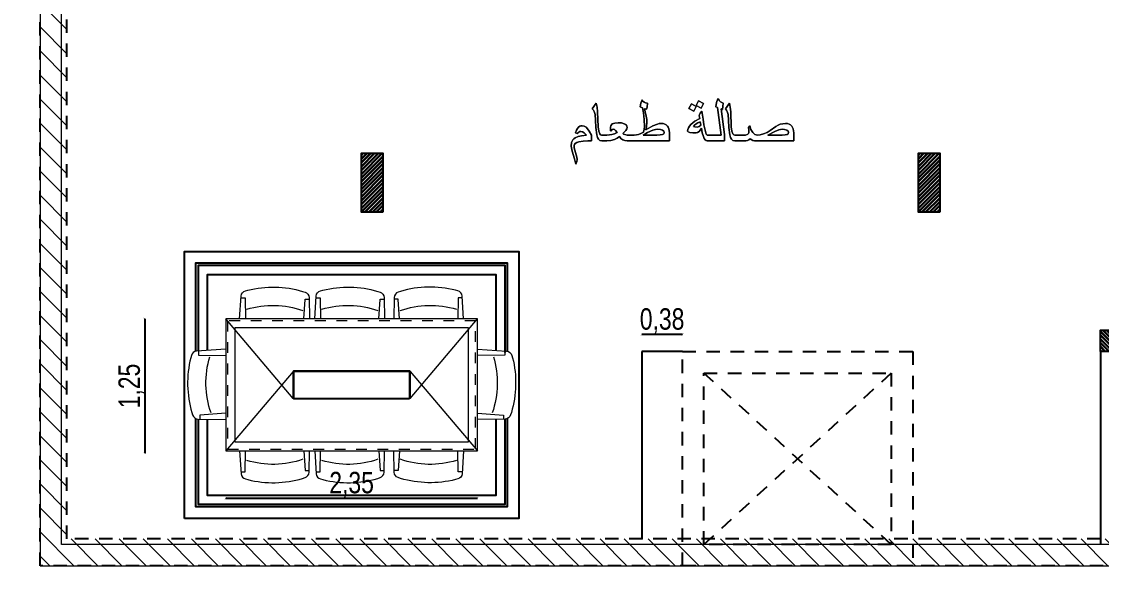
# Model space of a CAD drawing. Header units: inches. Extents: x -279 to 561, y -345 to 342.
# Drawn here: x -185.33 to -175.24, y 82.64 to 87.77 of the extents above; entities that cross this region are included whole.
import ezdxf

# ---------------------------------------------------------------- set-up
doc = ezdxf.new("R2010")
doc.units = ezdxf.units.IN
doc.header["$LTSCALE"] = 0.5
doc.header["$MEASUREMENT"] = 0
doc.linetypes.add('$0$HIDDEN', pattern=[0.375, 0.25, -0.125])
doc.linetypes.add('DASHED2', pattern=[0.375, 0.25, -0.125])
for name, color, linetype, lineweight in [('.', 14, 'Continuous', 9), ('A-WALL', 113, 'Continuous', 13), ('columns', 5, 'Continuous', 30), ('farsh 2', 251, 'Continuous', 9)]:
    doc.layers.add(name, color=color, linetype=linetype, lineweight=lineweight)
for name, color, linetype in [('0.FLAT 25', 211, 'Continuous'), ('BATH', 252, 'Continuous'), ('COULMN', 5, 'Continuous'), ('NFURN', 245, 'Continuous'), ('PDF_A-WALL', 7, 'Continuous'), ('S-AX-ATT-sn-f', 255, 'Continuous'), ('S-DIM', 7, 'Continuous'), ('WAL', 7, 'Continuous')]:
    doc.layers.add(name, color=color, linetype=linetype)
for name, color, linetype, lineweight, true_color in [('extttt5', 7, 'Continuous', 9, 0x424242), ('N-furn3', 7, 'Continuous', 13, 0x4b4225), ('reee', 7, 'Continuous', 9, 0x594d64)]:
    doc.layers.add(name, color=color, linetype=linetype, lineweight=lineweight, true_color=true_color)
doc.styles.add('ROM', font='AGENCYR.TTF', dxfattribs={"width": 0.8})
doc.styles.get("Standard").update_dxf_attribs({"font": 'arial.ttf'})
doc.dimstyles.new('Copy(9) of ISO-25', dxfattribs={"dimtxt": 0.2, "dimasz": 0.02, "dimexe": 0.05, "dimexo": 0.05, "dimgap": 0.02, "dimtad": 1, "dimtxsty": 'ROM', "dimblk": 'ARCHTICK', "dimcen": 0.03, "dimse1": 1, "dimse2": 1, "dimclrd": 248, "dimclrt": 248, "dimadec": 0, "dimazin": 0, "dimtfac": 1, "dimtmove": 0, "dimatfit": 3, "dimldrblk": 'DOT', "dimfxl": 1, "dimarcsym": 0})
doc.dimstyles.get("Standard").update_dxf_attribs({"dimtxt": 0.18, "dimasz": 0.18, "dimexe": 0.18, "dimexo": 0.0625, "dimgap": 0.09, "dimtad": 0, "dimtih": 1, "dimtoh": 1, "dimzin": 0, "dimdsep": 46, "dimtxsty": 'Standard', "dimcen": 0.09, "dimadec": 0, "dimazin": 0, "dimtfac": 1, "dimtofl": 0, "dimtmove": 0, "dimatfit": 3, "dimfxl": 1, "dimtolj": 1, "dimtzin": 0, "dimarcsym": 0})

# ---------------------------------------------------------------- blocks, each defined once
blk = doc.blocks.new('fbv b')
at = {"layer": '.'}
h = blk.add_hatch(dxfattribs=at)
h.set_pattern_fill('ANSI31', color=8, scale=0.05)
h.set_pattern_definition([(45, (33, 0), (-0.1122532, 0.1122532), [])])
h.paths.add_polyline_path([(1.127, 9.159), (-18.853, 9.159), (-18.853, -15.841), (1.127, -15.841)])
h.paths.add_polyline_path([(0.877, -15.591), (-18.603, -15.591), (-18.603, 8.909), (0.877, 8.909)], flags=16)
at = {"layer": 'columns', "true_color": 0x105689}
h = blk.add_hatch(dxfattribs=at)
h.set_pattern_fill('ANSI31', color=146, scale=0.2, angle=-1260)
h.set_pattern_definition([(224.999999994, (401324.80777, 809047.872344), (0.01767766952786, -0.0176776695315), [])])
h.paths.add_polyline_path([(-0.873, -5.391), (-1.073, -5.391), (-1.073, -5.941), (-0.873, -5.941)])
h = blk.add_hatch(dxfattribs=at)
h.set_pattern_fill('ANSI31', color=146, scale=0.2, angle=-1350)
h.set_pattern_definition([(134.999999994, (809037.660978, -401349.10166), (-0.0176776695315, -0.01767766952786), [])])
h.paths.add_polyline_path([(-2.723, -7.441), (-2.723, -7.641), (-2.173, -7.641), (-2.173, -7.441)])
h = blk.add_hatch(dxfattribs=at)
h.set_pattern_fill('ANSI31', color=146, scale=0.2, angle=-1350)
h.set_pattern_definition([(134.999999994, (809037.660978, -401354.30166), (-0.0176776695315, -0.01767766952786), [])])
h.paths.add_polyline_path([(-2.723, -12.641), (-2.723, -12.841), (-2.173, -12.841), (-2.173, -12.641)])
at = {"color": 1, "linetype": '$0$HIDDEN'}
for points in [[(-18.853, 9.159), (1.127, 9.159), (1.127, -15.841), (-18.853, -15.841)], [(-18.603, 8.909), (0.877, 8.909), (0.877, -15.591), (-18.603, -15.591)]]:
    blk.add_lwpolyline(points, close=True, dxfattribs=at)
at = {"layer": 'COULMN'}
for points in [[(-0.873, -5.941), (-1.073, -5.941), (-1.073, -5.391), (-0.873, -5.391)], [(-2.173, -7.441), (-2.173, -7.641), (-2.723, -7.641), (-2.723, -7.441)], [(-2.173, -12.641), (-2.173, -12.841), (-2.723, -12.841), (-2.723, -12.641)]]:
    blk.add_lwpolyline(points, close=True, dxfattribs=at)
blk = doc.blocks.new('ddryry')
at = {"layer": 'BATH', "ltscale": 0.8}
blk.add_lwpolyline([(59.6731, -7.3324), (59.6731, -6.3649), (59.4406, -6.3649), (59.4406, -7.3324)], close=True, dxfattribs=at)
at = {"layer": 'extttt5', "color": 251, "ltscale": 0.8}
blk.add_lwpolyline([(59.6694, -7.3362), (59.6694, -6.3612), (59.4444, -6.3612), (59.4444, -7.3362)], close=True, dxfattribs=at)
at = {"layer": 'farsh 2', "color": 29, "linetype": 'DASHED2', "ltscale": 0.3, "true_color": 0x4f3327}
blk.add_lwpolyline([(59.0219, -7.8837), (59.0219, -5.8137), (60.0919, -5.8137), (60.0919, -7.8837)], close=True, dxfattribs=at)
at = {"layer": 'N-furn3', "color": 19, "ltscale": 0.8, "true_color": 0x332119}
for p, q in [((59.6694, -6.3612), (59.0069, -5.7987)), ((59.4444, -6.3612), (60.1069, -5.7987)), ((59.6694, -7.3362), (59.0069, -7.8987)), ((59.4444, -7.3362), (60.1069, -7.8987))]:
    blk.add_line(p, q, dxfattribs=at)
for points in [[(59.0069, -7.8987), (59.0069, -5.7987), (60.1069, -5.7987), (60.1069, -7.8987)], [(59.0819, -7.8237), (59.0819, -5.8737), (60.0319, -5.8737), (60.0319, -7.8237)]]:
    blk.add_lwpolyline(points, close=True, dxfattribs=at)
at = {"layer": 'N-furn3', "ltscale": 0.8}
blk.add_lwpolyline([(59.4794, -7.5045), (59.4794, -7.5045)], close=True, dxfattribs=at)
at = {"layer": 'reee'}
for points in [[(59.2588, -5.7987), (59.275, -5.5546, -0.320293), (59.3107, -5.511), (59.3307, -5.5055, -0.134131), (59.788, -5.5154), (59.8078, -5.5217, -0.320293), (59.8416, -5.5669), (59.8469, -5.7987)], [(59.2773, -5.5692), (59.3064, -5.5699, -0.401286), (59.3075, -5.5711), (59.3127, -5.7987)], [(59.794, -5.7987), (59.8083, -5.5819, -0.401286), (59.8096, -5.5807), (59.8432, -5.5815)], [(59.0069, -5.9141), (58.8157, -5.9267, 0.320293), (58.772, -5.9624), (58.7666, -5.9824, 0.134131), (58.7765, -6.4397), (58.7828, -6.4595, 0.320293), (58.8279, -6.4933), (59.0069, -6.4974)], [(58.8303, -5.929), (58.8309, -5.9581, 0.401286), (58.8321, -5.9593), (59.0069, -5.9632)], [(60.1069, -5.9141), (60.298, -5.9267, -0.320293), (60.3417, -5.9624), (60.3471, -5.9824, -0.134131), (60.3372, -6.4397), (60.3309, -6.4595, -0.320293), (60.2858, -6.4933), (60.1069, -6.4974)], [(60.2834, -5.929), (60.2828, -5.9581, -0.401286), (60.2816, -5.9593), (60.1069, -5.9632)], [(59.0069, -6.4492), (58.8429, -6.46, 0.401286), (58.8418, -6.4613), (58.8425, -6.4949)], [(60.1069, -6.4492), (60.2708, -6.46, -0.401286), (60.2719, -6.4613), (60.2712, -6.4949)], [(59.0069, -6.5404), (58.8157, -6.553, 0.320293), (58.772, -6.5887), (58.7666, -6.6087, 0.134131), (58.7765, -7.0661), (58.7828, -7.0858, 0.320293), (58.8279, -7.1196), (59.0069, -7.1237)], [(58.8303, -6.5553), (58.8309, -6.5844, 0.401286), (58.8321, -6.5856), (59.0069, -6.5896)], [(60.1069, -6.5404), (60.298, -6.553, -0.320293), (60.3417, -6.5887), (60.3471, -6.6087, -0.134131), (60.3372, -7.0661), (60.3309, -7.0858, -0.320293), (60.2858, -7.1196), (60.1069, -7.1237)], [(60.2834, -6.5553), (60.2828, -6.5844, -0.401286), (60.2816, -6.5856), (60.1069, -6.5896)], [(59.0069, -7.0755), (58.8429, -7.0864, 0.401286), (58.8418, -7.0876), (58.8425, -7.1212)], [(60.1069, -7.0755), (60.2708, -7.0864, -0.401286), (60.2719, -7.0876), (60.2712, -7.1212)], [(59.0069, -7.7833), (58.8157, -7.7707, -0.320293), (58.772, -7.7349), (58.7666, -7.715, -0.134131), (58.7765, -7.2576), (58.7828, -7.2379, -0.320293), (58.8279, -7.2041), (59.0069, -7.2)], [(59.0069, -7.2481), (58.8429, -7.2373, -0.401286), (58.8418, -7.2361), (58.8425, -7.2025)], [(60.1069, -7.7833), (60.298, -7.7707, 0.320293), (60.3417, -7.7349), (60.3471, -7.715, 0.134131), (60.3372, -7.2576), (60.3309, -7.2379, 0.320293), (60.2858, -7.2041), (60.1069, -7.2)], [(60.1069, -7.2481), (60.2708, -7.2373, 0.401286), (60.2719, -7.2361), (60.2712, -7.2025)], [(58.8303, -7.7684), (58.8309, -7.7393, -0.401286), (58.8321, -7.7381), (59.0069, -7.7341)], [(60.2834, -7.7684), (60.2828, -7.7393, 0.401286), (60.2816, -7.7381), (60.1069, -7.7341)], [(59.2588, -7.8987), (59.275, -8.1427, 0.320293), (59.3107, -8.1864), (59.3307, -8.1918, 0.134131), (59.788, -8.182), (59.8078, -8.1757, 0.320293), (59.8416, -8.1305), (59.8469, -7.8987)], [(59.2773, -8.1281), (59.3064, -8.1275, 0.401286), (59.3075, -8.1263), (59.3127, -7.8987)], [(59.794, -7.8987), (59.8083, -8.1155, 0.401286), (59.8096, -8.1166), (59.8432, -8.1159)]]:
    blk.add_lwpolyline(points, format="xyb", dxfattribs=at)
for centre, start, end in [((59.5406, -6.3862), 70.62785, 106.8987), ((59.6472, -6.1923), 163.1013, 199.37215), ((59.4665, -6.1923), 340.62785, 16.8987), ((59.6472, -6.8186), 163.1013, 199.37215), ((59.4665, -6.8186), 340.62785, 16.8987), ((59.6472, -7.5051), 160.62785, 196.8987), ((59.4665, -7.5051), 343.1013, 19.37215), ((59.5406, -7.3112), 253.1013, 289.37215)]:
    blk.add_arc(centre, 0.7536, start, end, dxfattribs=at)
blk = doc.blocks.new('YTRYTRYRT')
at = {"layer": 'NFURN', "color": 148, "elevation": 0}
blk.add_lwpolyline([(-674.8575, 304.2923), (-677.0847, 304.2923), (-677.0847, 307.0807), (-674.8575, 307.0807)], close=True, dxfattribs=at)
for points in [[(-676.2524, 304.3873), (-676.9897, 304.3873), (-676.9897, 306.9857), (-676.2524, 306.9857)], [(-675.69, 306.9857), (-674.9525, 306.9857), (-674.9525, 304.3873), (-675.69, 304.3873)], [(-676.254, 304.4073), (-676.9697, 304.4073), (-676.9697, 306.9657), (-676.2409, 306.9657)], [(-676.259, 304.4839), (-676.8931, 304.4839), (-676.8931, 306.8891), (-676.259, 306.8891)], [(-675.6863, 306.9657), (-674.9725, 306.9657), (-674.9725, 304.4073), (-675.6863, 304.4073)], [(-675.6845, 306.8891), (-675.0491, 306.8891), (-675.0491, 304.4839), (-675.6845, 304.4839)]]:
    blk.add_lwpolyline(points, dxfattribs=at)
at = {"xscale": -1, "rotation": 180}
blk.add_blockref('ddryry', (-735.5279, 298.8378, 0), dxfattribs=at)
blk = doc.blocks.new('_ArchTick')
at = {"color": 0, "linetype": 'ByBlock', "const_width": 0.15}
blk.add_lwpolyline([(-0.5, -0.5), (0.5, 0.5)], dxfattribs=at)
blk = doc.blocks.new('*D439')
at = {"layer": 'Defpoints', "color": 0, "transparency": 16777216}
for p in [(-183.418, 84.993), (-184.175, 83.741), (-183.418, 83.741)]:
    blk.add_point(p, dxfattribs=at)
at = {"layer": 'WAL', "color": 248, "lineweight": -2, "transparency": 16777216}
blk.add_line((-184.175, 84.993), (-184.175, 83.741), dxfattribs=at)
at = {"layer": 'WAL', "color": 248, "lineweight": -2, "transparency": 16777216, "xscale": 0.02, "yscale": 0.02, "zscale": 0.02}
for p, rotation in [((-184.175, 84.993), 90), ((-184.175, 83.741), 270)]:
    blk.add_blockref('_ArchTick', p, dxfattribs=dict(at, rotation=rotation))
at = {"layer": 'WAL', "color": 248, "transparency": 16777216, "insert": (-184.302, 84.367), "char_height": 0.2, "attachment_point": 5, "rotation": 90, "style": 'ROM'}
blk.add_mtext('1,25', dxfattribs=at)
blk = doc.blocks.new('_DOT')
at = {"color": 0, "linetype": 'ByBlock'}
blk.add_line((-0.5, 0), (-1, 0), dxfattribs=at)
at = {"color": 0, "linetype": 'ByBlock', "const_width": 0.5}
blk.add_lwpolyline([(-0.25, 0, 1), (0.25, 0, 1)], format="xyb", close=True, dxfattribs=at)
blk = doc.blocks.new('*D440')
at = {"layer": 'Defpoints', "color": 0, "transparency": 16777216}
for p in [(-183.418, 83.762), (-181.069, 83.762), (-181.069, 83.319)]:
    blk.add_point(p, dxfattribs=at)
at = {"layer": 'WAL', "color": 248, "lineweight": -2, "transparency": 16777216}
blk.add_line((-183.418, 83.319), (-181.069, 83.319), dxfattribs=at)
at = {"layer": 'WAL', "color": 248, "lineweight": -2, "transparency": 16777216, "xscale": 0.02, "yscale": 0.02, "zscale": 0.02, "rotation": 180}
blk.add_blockref('_ArchTick', (-183.418, 83.319), dxfattribs=at)
at = {"layer": 'WAL', "color": 248, "lineweight": -2, "transparency": 16777216, "xscale": 0.02, "yscale": 0.02, "zscale": 0.02}
blk.add_blockref('_ArchTick', (-181.069, 83.319), dxfattribs=at)
at = {"layer": 'WAL', "color": 248, "transparency": 16777216, "insert": (-182.244, 83.447), "char_height": 0.2, "attachment_point": 5, "style": 'ROM'}
blk.add_mtext('2,35', dxfattribs=at)
blk = doc.blocks.new('*D441')
at = {"layer": 'Defpoints', "color": 0, "transparency": 16777216}
for p in [(-179.535, 84.847), (-179.535, 84.441), (-179.155, 84.441)]:
    blk.add_point(p, dxfattribs=at)
at = {"layer": 'WAL', "color": 248, "lineweight": -2, "transparency": 16777216}
blk.add_line((-179.155, 84.847), (-179.535, 84.847), dxfattribs=at)
at = {"layer": 'WAL', "color": 248, "lineweight": -2, "transparency": 16777216, "xscale": 0.02, "yscale": 0.02, "zscale": 0.02, "rotation": 180}
blk.add_blockref('_ArchTick', (-179.535, 84.847), dxfattribs=at)
at = {"layer": 'WAL', "color": 248, "lineweight": -2, "transparency": 16777216, "xscale": 0.02, "yscale": 0.02, "zscale": 0.02}
blk.add_blockref('_ArchTick', (-179.155, 84.847), dxfattribs=at)
at = {"layer": 'WAL', "color": 248, "transparency": 16777216, "insert": (-179.345, 84.974), "char_height": 0.2, "attachment_point": 5, "style": 'ROM'}
blk.add_mtext('0,38', dxfattribs=at)
blk = doc.blocks.new('w')
at = {"layer": 'PDF_A-WALL', "lineweight": 9}
for p, q in [((-181.824, -158.151), (-181.894, -158.171)), ((-181.894, -158.171), (-181.824, -158.151)), ((-181.724, -158.124), (-181.824, -158.151)), ((-181.824, -158.151), (-181.724, -158.124)), ((-181.773, -158.175), (-181.71, -158.156)), ((-181.71, -158.156), (-181.773, -158.175)), ((-181.66, -158.11), (-181.724, -158.124)), ((-181.724, -158.124), (-181.66, -158.11)), ((-181.71, -158.156), (-181.68, -158.15)), ((-181.68, -158.15), (-181.71, -158.156)), ((-181.68, -158.15), (-181.652, -158.147)), ((-181.652, -158.147), (-181.68, -158.15)), ((-181.613, -158.115), (-181.66, -158.11)), ((-181.66, -158.11), (-181.613, -158.115)), ((-181.652, -158.147), (-181.637, -158.151)), ((-181.637, -158.151), (-181.652, -158.147)), ((-181.637, -158.151), (-181.625, -158.163)), ((-181.625, -158.163), (-181.637, -158.151)), ((-181.625, -158.163), (-181.614, -158.183)), ((-181.614, -158.183), (-181.625, -158.163)), ((-181.594, -158.122), (-181.613, -158.115)), ((-181.613, -158.115), (-181.594, -158.122)), ((-181.578, -158.132), (-181.594, -158.122)), ((-181.594, -158.122), (-181.578, -158.132)), ((-181.564, -158.144), (-181.578, -158.132)), ((-181.578, -158.132), (-181.564, -158.144)), ((-181.553, -158.159), (-181.564, -158.144)), ((-181.564, -158.144), (-181.553, -158.159)), ((-181.535, -158.199), (-181.553, -158.159)), ((-181.553, -158.159), (-181.535, -158.199)), ((-181.487, -158.166), (-181.498, -158.185)), ((-181.498, -158.185), (-181.487, -158.166)), ((-181.455, -158.179), (-181.487, -158.166)), ((-181.487, -158.166), (-181.455, -158.179)), ((-181.894, -158.171), (-181.86, -158.182)), ((-181.86, -158.182), (-181.894, -158.171)), ((-181.86, -158.182), (-181.831, -158.185)), ((-181.831, -158.185), (-181.86, -158.182)), ((-181.831, -158.185), (-181.804, -158.183)), ((-181.804, -158.183), (-181.831, -158.185)), ((-181.804, -158.183), (-181.773, -158.175)), ((-181.773, -158.175), (-181.804, -158.183)), ((-181.614, -158.183), (-181.605, -158.21)), ((-181.605, -158.21), (-181.614, -158.183)), ((-181.605, -158.21), (-181.596, -158.264)), ((-181.596, -158.264), (-181.605, -158.21)), ((-181.596, -158.264), (-181.592, -158.326)), ((-181.592, -158.326), (-181.596, -158.264)), ((-181.525, -158.244), (-181.535, -158.199)), ((-181.535, -158.199), (-181.525, -158.244)), ((-181.517, -158.307), (-181.525, -158.244)), ((-181.525, -158.244), (-181.517, -158.307)), ((-181.486, -158.276), (-181.517, -158.307)), ((-181.517, -158.307), (-181.486, -158.276)), ((-181.498, -158.185), (-181.477, -158.209)), ((-181.477, -158.209), (-181.498, -158.185)), ((-181.474, -158.255), (-181.486, -158.276)), ((-181.486, -158.276), (-181.474, -158.255)), ((-181.477, -158.209), (-181.472, -158.221)), ((-181.472, -158.221), (-181.477, -158.209)), ((-181.47, -158.234), (-181.474, -158.255)), ((-181.474, -158.255), (-181.47, -158.234)), ((-181.472, -158.221), (-181.47, -158.234)), ((-181.47, -158.234), (-181.472, -158.221)), ((-181.43, -158.193), (-181.455, -158.179)), ((-181.455, -158.179), (-181.43, -158.193)), ((-181.437, -158.322), (-181.416, -158.302)), ((-181.416, -158.302), (-181.437, -158.322)), ((-181.414, -158.206), (-181.43, -158.193)), ((-181.43, -158.193), (-181.414, -158.206)), ((-181.416, -158.302), (-181.4, -158.277)), ((-181.4, -158.277), (-181.416, -158.302)), ((-181.403, -158.22), (-181.414, -158.206)), ((-181.414, -158.206), (-181.403, -158.22)), ((-181.397, -158.236), (-181.403, -158.22)), ((-181.403, -158.22), (-181.397, -158.236)), ((-181.4, -158.277), (-181.395, -158.252)), ((-181.395, -158.252), (-181.4, -158.277)), ((-181.395, -158.252), (-181.397, -158.236)), ((-181.397, -158.236), (-181.395, -158.252)), ((-181.592, -158.326), (-181.592, -158.373)), ((-181.592, -158.373), (-181.592, -158.326)), ((-181.592, -158.373), (-181.517, -158.373)), ((-181.517, -158.373), (-181.592, -158.373)), ((-181.513, -158.441), (-181.546, -158.45)), ((-181.546, -158.45), (-181.513, -158.441)), ((-181.517, -158.373), (-181.465, -158.343)), ((-181.465, -158.343), (-181.517, -158.373)), ((-181.418, -158.43), (-181.513, -158.441)), ((-181.513, -158.441), (-181.418, -158.43)), ((-181.465, -158.343), (-181.437, -158.322)), ((-181.437, -158.322), (-181.465, -158.343)), ((-181.325, -158.425), (-181.418, -158.43)), ((-181.418, -158.43), (-181.325, -158.425)), ((-181.252, -158.418), (-181.325, -158.425)), ((-181.325, -158.425), (-181.252, -158.418)), ((-181.212, -158.407), (-181.252, -158.418)), ((-181.252, -158.418), (-181.212, -158.407)), ((-181.216, -158.452), (-181.155, -158.445)), ((-181.155, -158.445), (-181.216, -158.452)), ((-181.194, -158.397), (-181.212, -158.407)), ((-181.212, -158.407), (-181.194, -158.397)), ((-181.178, -158.383), (-181.194, -158.397)), ((-181.194, -158.397), (-181.178, -158.383)), ((-181.103, -158.435), (-181.178, -158.383)), ((-181.178, -158.383), (-181.103, -158.435)), ((-181.155, -158.445), (-181.103, -158.435)), ((-181.103, -158.435), (-181.155, -158.445)), ((-181.587, -158.482), (-181.592, -158.506)), ((-181.592, -158.506), (-181.587, -158.482)), ((-181.592, -158.506), (-181.592, -158.533)), ((-181.592, -158.533), (-181.592, -158.506)), ((-181.592, -158.533), (-181.592, -158.562)), ((-181.592, -158.562), (-181.592, -158.533)), ((-181.592, -158.562), (-181.592, -158.571)), ((-181.592, -158.571), (-181.592, -158.562)), ((-181.592, -158.571), (-181.588, -158.623)), ((-181.588, -158.623), (-181.592, -158.571)), ((-181.57, -158.463), (-181.587, -158.482)), ((-181.587, -158.482), (-181.57, -158.463)), ((-181.546, -158.45), (-181.57, -158.463)), ((-181.57, -158.463), (-181.546, -158.45)), ((-181.517, -158.504), (-181.513, -158.491)), ((-181.513, -158.491), (-181.517, -158.504)), ((-181.517, -158.533), (-181.517, -158.504)), ((-181.517, -158.504), (-181.517, -158.533)), ((-181.517, -158.562), (-181.517, -158.533)), ((-181.517, -158.533), (-181.517, -158.562)), ((-181.517, -158.571), (-181.517, -158.562)), ((-181.517, -158.562), (-181.517, -158.571)), ((-181.515, -158.605), (-181.517, -158.571)), ((-181.517, -158.571), (-181.515, -158.605)), ((-181.513, -158.491), (-181.5, -158.479)), ((-181.5, -158.479), (-181.513, -158.491)), ((-181.5, -158.479), (-181.468, -158.467)), ((-181.468, -158.467), (-181.5, -158.479)), ((-181.468, -158.467), (-181.41, -158.458)), ((-181.41, -158.458), (-181.468, -158.467)), ((-181.41, -158.458), (-181.216, -158.452)), ((-181.216, -158.452), (-181.41, -158.458)), ((-181.588, -158.623), (-181.575, -158.67)), ((-181.575, -158.67), (-181.588, -158.623)), ((-181.575, -158.67), (-181.557, -158.704)), ((-181.557, -158.704), (-181.575, -158.67)), ((-181.557, -158.704), (-181.534, -158.734)), ((-181.534, -158.734), (-181.557, -158.704)), ((-181.51, -158.636), (-181.515, -158.605)), ((-181.515, -158.605), (-181.51, -158.636)), ((-181.499, -158.67), (-181.51, -158.636)), ((-181.51, -158.636), (-181.499, -158.67)), ((-181.483, -158.703), (-181.499, -158.67)), ((-181.499, -158.67), (-181.483, -158.703)), ((-181.459, -158.685), (-181.483, -158.703)), ((-181.483, -158.703), (-181.459, -158.685)), ((-181.436, -158.618), (-181.461, -158.618)), ((-181.461, -158.618), (-181.461, -158.628)), ((-181.461, -158.628), (-181.461, -158.618)), ((-181.461, -158.618), (-181.436, -158.618)), ((-181.461, -158.628), (-181.445, -158.641)), ((-181.445, -158.641), (-181.461, -158.628)), ((-181.446, -158.671), (-181.459, -158.685)), ((-181.459, -158.685), (-181.446, -158.671)), ((-181.442, -158.654), (-181.446, -158.671)), ((-181.446, -158.671), (-181.442, -158.654)), ((-181.445, -158.641), (-181.442, -158.654)), ((-181.442, -158.654), (-181.445, -158.641)), ((-181.414, -158.62), (-181.436, -158.618)), ((-181.436, -158.618), (-181.414, -158.62)), ((-181.397, -158.624), (-181.414, -158.62)), ((-181.414, -158.62), (-181.397, -158.624)), ((-181.383, -158.632), (-181.397, -158.624)), ((-181.397, -158.624), (-181.383, -158.632)), ((-181.372, -158.642), (-181.383, -158.632)), ((-181.383, -158.632), (-181.372, -158.642)), ((-181.366, -158.656), (-181.372, -158.642)), ((-181.372, -158.642), (-181.366, -158.656)), ((-181.361, -158.673), (-181.366, -158.656)), ((-181.366, -158.656), (-181.361, -158.673)), ((-181.357, -158.719), (-181.361, -158.673)), ((-181.361, -158.673), (-181.357, -158.719)), ((-181.36, -158.762), (-181.357, -158.719)), ((-181.357, -158.719), (-181.36, -158.762)), ((-181.589, -158.806), (-181.592, -158.833)), ((-181.592, -158.833), (-181.589, -158.806)), ((-181.592, -158.833), (-181.592, -158.863)), ((-181.592, -158.863), (-181.592, -158.833)), ((-181.592, -158.863), (-181.592, -158.891)), ((-181.592, -158.891), (-181.592, -158.863)), ((-181.579, -158.78), (-181.589, -158.806)), ((-181.589, -158.806), (-181.579, -158.78)), ((-181.56, -158.752), (-181.579, -158.78)), ((-181.579, -158.78), (-181.56, -158.752)), ((-181.534, -158.734), (-181.56, -158.752)), ((-181.56, -158.752), (-181.534, -158.734)), ((-181.517, -158.833), (-181.511, -158.803)), ((-181.511, -158.803), (-181.517, -158.833)), ((-181.517, -158.863), (-181.517, -158.833)), ((-181.517, -158.833), (-181.517, -158.863)), ((-181.517, -158.927), (-181.517, -158.863)), ((-181.517, -158.863), (-181.517, -158.927)), ((-181.511, -158.803), (-181.504, -158.788)), ((-181.504, -158.788), (-181.511, -158.803)), ((-181.504, -158.788), (-181.495, -158.778)), ((-181.495, -158.778), (-181.504, -158.788)), ((-181.495, -158.778), (-181.456, -158.819)), ((-181.456, -158.819), (-181.495, -158.778)), ((-181.456, -158.819), (-181.437, -158.831)), ((-181.437, -158.831), (-181.456, -158.819)), ((-181.437, -158.831), (-181.419, -158.835)), ((-181.419, -158.835), (-181.437, -158.831)), ((-181.419, -158.835), (-181.403, -158.832)), ((-181.403, -158.832), (-181.419, -158.835)), ((-181.403, -158.832), (-181.39, -158.825)), ((-181.39, -158.825), (-181.403, -158.832)), ((-181.39, -158.825), (-181.378, -158.813)), ((-181.378, -158.813), (-181.39, -158.825)), ((-181.378, -158.813), (-181.369, -158.796)), ((-181.369, -158.796), (-181.378, -158.813)), ((-181.369, -158.796), (-181.36, -158.762)), ((-181.36, -158.762), (-181.369, -158.796)), ((-181.592, -158.891), (-181.592, -159.381)), ((-181.592, -159.381), (-181.592, -158.891)), ((-181.515, -158.954), (-181.517, -158.927)), ((-181.517, -158.927), (-181.515, -158.954)), ((-181.509, -158.98), (-181.515, -158.954)), ((-181.515, -158.954), (-181.509, -158.98)), ((-181.497, -159.01), (-181.509, -158.98)), ((-181.509, -158.98), (-181.497, -159.01)), ((-181.153, -159.004), (-181.165, -159.033)), ((-181.165, -159.033), (-181.153, -159.004)), ((-181.105, -159.013), (-181.153, -159.004)), ((-181.153, -159.004), (-181.105, -159.013)), ((-181.517, -159.219), (-181.517, -159.043)), ((-181.517, -159.043), (-181.485, -159.098)), ((-181.485, -159.098), (-181.517, -159.043)), ((-181.517, -159.043), (-181.517, -159.219)), ((-181.478, -159.044), (-181.497, -159.01)), ((-181.497, -159.01), (-181.478, -159.044)), ((-181.485, -159.098), (-181.455, -159.165)), ((-181.455, -159.165), (-181.485, -159.098)), ((-181.442, -159.056), (-181.478, -159.044)), ((-181.478, -159.044), (-181.442, -159.056)), ((-181.395, -159.169), (-181.447, -159.077)), ((-181.447, -159.077), (-181.41, -159.084)), ((-181.41, -159.084), (-181.447, -159.077)), ((-181.447, -159.077), (-181.395, -159.169)), ((-181.404, -159.061), (-181.442, -159.056)), ((-181.442, -159.056), (-181.404, -159.061)), ((-181.41, -159.084), (-181.349, -159.089)), ((-181.349, -159.089), (-181.41, -159.084)), ((-181.313, -159.056), (-181.404, -159.061)), ((-181.404, -159.061), (-181.313, -159.056)), ((-181.349, -159.089), (-181.314, -159.087)), ((-181.314, -159.087), (-181.349, -159.089)), ((-181.314, -159.087), (-181.27, -159.081)), ((-181.27, -159.081), (-181.314, -159.087)), ((-181.227, -159.044), (-181.313, -159.056)), ((-181.313, -159.056), (-181.227, -159.044)), ((-181.27, -159.081), (-181.178, -159.061)), ((-181.178, -159.061), (-181.27, -159.081)), ((-181.165, -159.033), (-181.227, -159.044)), ((-181.227, -159.044), (-181.165, -159.033)), ((-181.179, -159.067), (-181.183, -159.083)), ((-181.183, -159.083), (-181.179, -159.067)), ((-181.183, -159.083), (-181.155, -159.092)), ((-181.155, -159.092), (-181.183, -159.083)), ((-181.178, -159.061), (-181.179, -159.067)), ((-181.179, -159.067), (-181.178, -159.061)), ((-181.155, -159.092), (-181.103, -159.098)), ((-181.103, -159.098), (-181.155, -159.092)), ((-181.061, -159.028), (-181.105, -159.013)), ((-181.105, -159.013), (-181.061, -159.028)), ((-181.103, -159.098), (-181.098, -159.074)), ((-181.098, -159.074), (-181.103, -159.098)), ((-181.098, -159.074), (-181.091, -159.055)), ((-181.091, -159.055), (-181.098, -159.074)), ((-181.091, -159.055), (-181.078, -159.038)), ((-181.078, -159.038), (-181.091, -159.055)), ((-181.078, -159.038), (-181.061, -159.028)), ((-181.061, -159.028), (-181.078, -159.038)), ((-181.515, -159.261), (-181.517, -159.219)), ((-181.517, -159.219), (-181.515, -159.261)), ((-181.509, -159.291), (-181.515, -159.261)), ((-181.515, -159.261), (-181.509, -159.291)), ((-181.455, -159.165), (-181.445, -159.201)), ((-181.445, -159.201), (-181.455, -159.165)), ((-181.444, -159.268), (-181.453, -159.294)), ((-181.453, -159.294), (-181.444, -159.268)), ((-181.445, -159.201), (-181.442, -159.233)), ((-181.442, -159.233), (-181.445, -159.201)), ((-181.442, -159.233), (-181.444, -159.268)), ((-181.444, -159.268), (-181.442, -159.233)), ((-181.374, -159.226), (-181.395, -159.169)), ((-181.395, -159.169), (-181.374, -159.226)), ((-181.368, -159.251), (-181.374, -159.226)), ((-181.374, -159.226), (-181.368, -159.251)), ((-181.366, -159.273), (-181.368, -159.251)), ((-181.368, -159.251), (-181.366, -159.273)), ((-181.368, -159.299), (-181.366, -159.273)), ((-181.366, -159.273), (-181.368, -159.299)), ((-181.592, -159.381), (-181.486, -159.381)), ((-181.486, -159.381), (-181.592, -159.381)), ((-181.499, -159.309), (-181.509, -159.291)), ((-181.509, -159.291), (-181.499, -159.309)), ((-181.485, -159.315), (-181.499, -159.309)), ((-181.499, -159.309), (-181.485, -159.315)), ((-181.486, -159.381), (-181.459, -159.379)), ((-181.459, -159.379), (-181.486, -159.381)), ((-181.466, -159.31), (-181.485, -159.315)), ((-181.485, -159.315), (-181.466, -159.31)), ((-181.453, -159.294), (-181.466, -159.31)), ((-181.466, -159.31), (-181.453, -159.294)), ((-181.459, -159.379), (-181.436, -159.375)), ((-181.436, -159.375), (-181.459, -159.379)), ((-181.436, -159.375), (-181.416, -159.367)), ((-181.416, -159.367), (-181.436, -159.375)), ((-181.416, -159.367), (-181.4, -159.356)), ((-181.4, -159.356), (-181.416, -159.367)), ((-181.4, -159.356), (-181.385, -159.341)), ((-181.385, -159.341), (-181.4, -159.356)), ((-181.385, -159.341), (-181.375, -159.322)), ((-181.375, -159.322), (-181.385, -159.341)), ((-181.375, -159.322), (-181.368, -159.299)), ((-181.368, -159.299), (-181.375, -159.322)), ((-181.487, -159.683), (-181.489, -159.726)), ((-181.489, -159.726), (-181.487, -159.683)), ((-181.482, -159.648), (-181.487, -159.683)), ((-181.487, -159.683), (-181.482, -159.648)), ((-181.474, -159.624), (-181.482, -159.648)), ((-181.482, -159.648), (-181.474, -159.624)), ((-181.47, -159.618), (-181.474, -159.624)), ((-181.474, -159.624), (-181.47, -159.618)), ((-181.465, -159.616), (-181.47, -159.618)), ((-181.47, -159.618), (-181.465, -159.616)), ((-181.445, -159.619), (-181.465, -159.616)), ((-181.465, -159.616), (-181.445, -159.619)), ((-181.425, -159.628), (-181.445, -159.619)), ((-181.445, -159.619), (-181.425, -159.628)), ((-181.403, -159.642), (-181.425, -159.628)), ((-181.425, -159.628), (-181.403, -159.642)), ((-181.411, -159.712), (-181.406, -159.692)), ((-181.406, -159.692), (-181.411, -159.712)), ((-181.406, -159.692), (-181.387, -159.707)), ((-181.387, -159.707), (-181.406, -159.692)), ((-181.381, -159.661), (-181.403, -159.642)), ((-181.403, -159.642), (-181.381, -159.661)), ((-181.387, -159.707), (-181.372, -159.726)), ((-181.372, -159.726), (-181.387, -159.707)), ((-181.338, -159.712), (-181.381, -159.661)), ((-181.381, -159.661), (-181.338, -159.712)), ((-181.171, -159.635), (-181.206, -159.7)), ((-181.206, -159.7), (-181.171, -159.635)), ((-181.206, -159.7), (-181.147, -159.729)), ((-181.147, -159.729), (-181.206, -159.7)), ((-181.112, -159.666), (-181.171, -159.635)), ((-181.171, -159.635), (-181.112, -159.666)), ((-181.147, -159.729), (-181.112, -159.666)), ((-181.112, -159.666), (-181.147, -159.729)), ((-181.578, -159.845), (-181.589, -159.858)), ((-181.589, -159.858), (-181.578, -159.845)), ((-181.56, -159.833), (-181.578, -159.845)), ((-181.578, -159.845), (-181.56, -159.833)), ((-181.536, -159.822), (-181.56, -159.833)), ((-181.56, -159.833), (-181.536, -159.822)), ((-181.487, -159.807), (-181.536, -159.822)), ((-181.536, -159.822), (-181.487, -159.807)), ((-181.506, -159.859), (-181.472, -159.847)), ((-181.472, -159.847), (-181.506, -159.859)), ((-181.489, -159.726), (-181.485, -159.746)), ((-181.485, -159.746), (-181.489, -159.726)), ((-181.426, -159.796), (-181.487, -159.807)), ((-181.487, -159.807), (-181.426, -159.796)), ((-181.485, -159.746), (-181.472, -159.765)), ((-181.472, -159.765), (-181.485, -159.746)), ((-181.472, -159.765), (-181.453, -159.782)), ((-181.453, -159.782), (-181.472, -159.765)), ((-181.472, -159.847), (-181.383, -159.829)), ((-181.383, -159.829), (-181.472, -159.847)), ((-181.453, -159.782), (-181.426, -159.796)), ((-181.426, -159.796), (-181.453, -159.782)), ((-181.413, -159.743), (-181.411, -159.712)), ((-181.411, -159.712), (-181.413, -159.743)), ((-181.407, -159.767), (-181.413, -159.743)), ((-181.413, -159.743), (-181.407, -159.767)), ((-181.389, -159.79), (-181.407, -159.767)), ((-181.407, -159.767), (-181.389, -159.79)), ((-181.347, -159.782), (-181.389, -159.79)), ((-181.389, -159.79), (-181.347, -159.782)), ((-181.383, -159.829), (-181.309, -159.818)), ((-181.309, -159.818), (-181.383, -159.829)), ((-181.372, -159.726), (-181.36, -159.75)), ((-181.36, -159.75), (-181.372, -159.726)), ((-181.36, -159.75), (-181.347, -159.782)), ((-181.347, -159.782), (-181.36, -159.75)), ((-181.3, -159.774), (-181.338, -159.712)), ((-181.338, -159.712), (-181.3, -159.774)), ((-181.309, -159.818), (-181.258, -159.808)), ((-181.258, -159.808), (-181.309, -159.818)), ((-181.283, -159.77), (-181.3, -159.774)), ((-181.3, -159.774), (-181.283, -159.77)), ((-181.266, -159.767), (-181.283, -159.77)), ((-181.283, -159.77), (-181.266, -159.767)), ((-181.251, -159.77), (-181.266, -159.767)), ((-181.266, -159.767), (-181.251, -159.77)), ((-181.258, -159.808), (-181.206, -159.8)), ((-181.206, -159.8), (-181.258, -159.808)), ((-181.235, -159.778), (-181.251, -159.77)), ((-181.251, -159.77), (-181.235, -159.778)), ((-181.206, -159.8), (-181.235, -159.778)), ((-181.235, -159.778), (-181.206, -159.8)), ((-181.134, -159.729), (-181.169, -159.794)), ((-181.169, -159.794), (-181.134, -159.729)), ((-181.169, -159.794), (-181.109, -159.824)), ((-181.109, -159.824), (-181.169, -159.794)), ((-181.074, -159.76), (-181.134, -159.729)), ((-181.134, -159.729), (-181.074, -159.76)), ((-181.109, -159.824), (-181.074, -159.76)), ((-181.074, -159.76), (-181.109, -159.824)), ((-181.589, -159.858), (-181.592, -159.871)), ((-181.592, -159.871), (-181.589, -159.858)), ((-181.592, -159.871), (-181.592, -159.899)), ((-181.592, -159.899), (-181.592, -159.871)), ((-181.592, -159.899), (-181.592, -159.927)), ((-181.592, -159.927), (-181.592, -159.899)), ((-181.592, -159.927), (-181.592, -160.097)), ((-181.592, -160.097), (-181.592, -159.927)), ((-181.517, -159.872), (-181.514, -159.865)), ((-181.514, -159.865), (-181.517, -159.872)), ((-181.517, -159.899), (-181.517, -159.872)), ((-181.517, -159.872), (-181.517, -159.899)), ((-181.517, -159.927), (-181.517, -159.899)), ((-181.517, -159.899), (-181.517, -159.927)), ((-181.517, -160.05), (-181.517, -159.927)), ((-181.517, -159.927), (-181.517, -160.05)), ((-181.514, -159.865), (-181.506, -159.859)), ((-181.506, -159.859), (-181.514, -159.865)), ((-181.149, -159.984), (-181.16, -160.003)), ((-181.16, -160.003), (-181.149, -159.984)), ((-181.095, -159.99), (-181.149, -159.984)), ((-181.149, -159.984), (-181.095, -159.99)), ((-181.592, -160.097), (-181.508, -160.097)), ((-181.508, -160.097), (-181.592, -160.097)), ((-181.16, -160.003), (-181.517, -160.05)), ((-181.517, -160.05), (-181.16, -160.003)), ((-181.508, -160.097), (-181.178, -160.05)), ((-181.178, -160.05), (-181.508, -160.097)), ((-181.194, -160.12), (-181.212, -160.13)), ((-181.212, -160.13), (-181.194, -160.12)), ((-181.178, -160.106), (-181.194, -160.12)), ((-181.194, -160.12), (-181.178, -160.106)), ((-181.178, -160.05), (-181.185, -160.068)), ((-181.185, -160.068), (-181.178, -160.05)), ((-181.185, -160.068), (-181.148, -160.075)), ((-181.148, -160.075), (-181.185, -160.068)), ((-181.103, -160.158), (-181.178, -160.106)), ((-181.178, -160.106), (-181.103, -160.158)), ((-181.148, -160.075), (-181.103, -160.078)), ((-181.103, -160.078), (-181.148, -160.075)), ((-181.103, -160.078), (-181.086, -160.044)), ((-181.086, -160.044), (-181.103, -160.078)), ((-181.046, -160.007), (-181.095, -159.99)), ((-181.095, -159.99), (-181.046, -160.007)), ((-181.086, -160.044), (-181.071, -160.027)), ((-181.071, -160.027), (-181.086, -160.044)), ((-181.071, -160.027), (-181.051, -160.021)), ((-181.051, -160.021), (-181.071, -160.027)), ((-181.051, -160.021), (-181.046, -160.007)), ((-181.046, -160.007), (-181.051, -160.021)), ((-181.587, -160.205), (-181.592, -160.23)), ((-181.592, -160.23), (-181.587, -160.205)), ((-181.592, -160.23), (-181.592, -160.257)), ((-181.592, -160.257), (-181.592, -160.23)), ((-181.592, -160.257), (-181.592, -160.285)), ((-181.592, -160.285), (-181.592, -160.257)), ((-181.57, -160.186), (-181.587, -160.205)), ((-181.587, -160.205), (-181.57, -160.186)), ((-181.546, -160.174), (-181.57, -160.186)), ((-181.57, -160.186), (-181.546, -160.174)), ((-181.513, -160.165), (-181.546, -160.174)), ((-181.546, -160.174), (-181.513, -160.165)), ((-181.517, -160.228), (-181.513, -160.215)), ((-181.513, -160.215), (-181.517, -160.228)), ((-181.517, -160.257), (-181.517, -160.228)), ((-181.517, -160.228), (-181.517, -160.257)), ((-181.517, -160.285), (-181.517, -160.257)), ((-181.517, -160.257), (-181.517, -160.285)), ((-181.418, -160.153), (-181.513, -160.165)), ((-181.513, -160.165), (-181.418, -160.153)), ((-181.513, -160.215), (-181.5, -160.203)), ((-181.5, -160.203), (-181.513, -160.215)), ((-181.5, -160.203), (-181.468, -160.191)), ((-181.468, -160.191), (-181.5, -160.203)), ((-181.468, -160.191), (-181.41, -160.182)), ((-181.41, -160.182), (-181.468, -160.191)), ((-181.325, -160.148), (-181.418, -160.153)), ((-181.418, -160.153), (-181.325, -160.148)), ((-181.41, -160.182), (-181.216, -160.175)), ((-181.216, -160.175), (-181.41, -160.182)), ((-181.252, -160.142), (-181.325, -160.148)), ((-181.325, -160.148), (-181.252, -160.142)), ((-181.212, -160.13), (-181.252, -160.142)), ((-181.252, -160.142), (-181.212, -160.13)), ((-181.216, -160.175), (-181.155, -160.168)), ((-181.155, -160.168), (-181.216, -160.175)), ((-181.155, -160.168), (-181.103, -160.158)), ((-181.103, -160.158), (-181.155, -160.168)), ((-181.592, -160.285), (-181.592, -160.338)), ((-181.592, -160.338), (-181.592, -160.285)), ((-181.592, -160.338), (-181.591, -160.371)), ((-181.591, -160.371), (-181.592, -160.338)), ((-181.591, -160.371), (-181.587, -160.394)), ((-181.587, -160.394), (-181.591, -160.371)), ((-181.587, -160.394), (-181.578, -160.411)), ((-181.578, -160.411), (-181.587, -160.394)), ((-181.517, -160.339), (-181.517, -160.285)), ((-181.517, -160.285), (-181.517, -160.339)), ((-181.516, -160.368), (-181.517, -160.339)), ((-181.517, -160.339), (-181.516, -160.368)), ((-181.511, -160.388), (-181.516, -160.368)), ((-181.516, -160.368), (-181.511, -160.388)), ((-181.505, -160.399), (-181.511, -160.388)), ((-181.511, -160.388), (-181.505, -160.399)), ((-181.497, -160.406), (-181.505, -160.399)), ((-181.505, -160.399), (-181.497, -160.406)), ((-181.486, -160.411), (-181.497, -160.406)), ((-181.497, -160.406), (-181.486, -160.411)), ((-181.59, -160.484), (-181.592, -160.505)), ((-181.592, -160.505), (-181.59, -160.484)), ((-181.592, -160.505), (-181.592, -160.991)), ((-181.592, -160.991), (-181.592, -160.505)), ((-181.585, -160.464), (-181.59, -160.484)), ((-181.59, -160.484), (-181.585, -160.464)), ((-181.565, -160.429), (-181.585, -160.464)), ((-181.585, -160.464), (-181.565, -160.429)), ((-181.578, -160.411), (-181.565, -160.429)), ((-181.565, -160.429), (-181.578, -160.411)), ((-181.517, -160.522), (-181.515, -160.505)), ((-181.515, -160.505), (-181.517, -160.522)), ((-181.513, -160.559), (-181.517, -160.522)), ((-181.517, -160.522), (-181.513, -160.559)), ((-181.515, -160.505), (-181.509, -160.489)), ((-181.509, -160.489), (-181.515, -160.505)), ((-181.509, -160.489), (-181.498, -160.474)), ((-181.498, -160.474), (-181.509, -160.489)), ((-181.498, -160.474), (-181.484, -160.461)), ((-181.484, -160.461), (-181.498, -160.474)), ((-181.472, -160.412), (-181.486, -160.411)), ((-181.486, -160.411), (-181.472, -160.412)), ((-181.484, -160.461), (-181.446, -160.438)), ((-181.446, -160.438), (-181.484, -160.461)), ((-181.447, -160.411), (-181.472, -160.412)), ((-181.472, -160.412), (-181.447, -160.411)), ((-181.42, -160.408), (-181.447, -160.411)), ((-181.447, -160.411), (-181.42, -160.408)), ((-181.446, -160.438), (-181.395, -160.422)), ((-181.395, -160.422), (-181.446, -160.438)), ((-181.395, -160.422), (-181.42, -160.408)), ((-181.42, -160.408), (-181.395, -160.422)), ((-181.517, -160.841), (-181.517, -160.655)), ((-181.517, -160.655), (-181.47, -160.746)), ((-181.47, -160.746), (-181.517, -160.655)), ((-181.517, -160.655), (-181.517, -160.841)), ((-181.501, -160.602), (-181.513, -160.559)), ((-181.513, -160.559), (-181.501, -160.602)), ((-181.482, -160.648), (-181.501, -160.602)), ((-181.501, -160.602), (-181.482, -160.648)), ((-181.458, -160.687), (-181.482, -160.648)), ((-181.482, -160.648), (-181.458, -160.687)), ((-181.407, -160.758), (-181.458, -160.687)), ((-181.458, -160.687), (-181.407, -160.758)), ((-181.47, -160.746), (-181.449, -160.799)), ((-181.449, -160.799), (-181.47, -160.746)), ((-181.449, -160.799), (-181.442, -160.843)), ((-181.442, -160.843), (-181.449, -160.799)), ((-181.389, -160.789), (-181.407, -160.758)), ((-181.407, -160.758), (-181.389, -160.789)), ((-181.377, -160.817), (-181.389, -160.789)), ((-181.389, -160.789), (-181.377, -160.817)), ((-181.369, -160.849), (-181.377, -160.817)), ((-181.377, -160.817), (-181.369, -160.849)), ((-181.515, -160.879), (-181.517, -160.841)), ((-181.517, -160.841), (-181.515, -160.879)), ((-181.509, -160.905), (-181.515, -160.879)), ((-181.515, -160.879), (-181.509, -160.905)), ((-181.499, -160.92), (-181.509, -160.905)), ((-181.509, -160.905), (-181.499, -160.92)), ((-181.485, -160.926), (-181.499, -160.92)), ((-181.499, -160.92), (-181.485, -160.926)), ((-181.475, -160.924), (-181.485, -160.926)), ((-181.485, -160.926), (-181.475, -160.924)), ((-181.467, -160.919), (-181.475, -160.924)), ((-181.475, -160.924), (-181.467, -160.919)), ((-181.453, -160.901), (-181.467, -160.919)), ((-181.467, -160.919), (-181.453, -160.901)), ((-181.445, -160.874), (-181.453, -160.901)), ((-181.453, -160.901), (-181.445, -160.874)), ((-181.442, -160.843), (-181.445, -160.874)), ((-181.445, -160.874), (-181.442, -160.843)), ((-181.417, -160.977), (-181.4, -160.966)), ((-181.4, -160.966), (-181.417, -160.977)), ((-181.4, -160.966), (-181.385, -160.95)), ((-181.385, -160.95), (-181.4, -160.966)), ((-181.385, -160.95), (-181.375, -160.931)), ((-181.375, -160.931), (-181.385, -160.95)), ((-181.375, -160.931), (-181.368, -160.909)), ((-181.368, -160.909), (-181.375, -160.931)), ((-181.366, -160.883), (-181.369, -160.849)), ((-181.369, -160.849), (-181.366, -160.883)), ((-181.368, -160.909), (-181.366, -160.883)), ((-181.366, -160.883), (-181.368, -160.909)), ((-181.592, -160.991), (-181.486, -160.991)), ((-181.486, -160.991), (-181.592, -160.991)), ((-181.486, -160.991), (-181.46, -160.99)), ((-181.46, -160.99), (-181.486, -160.991)), ((-181.46, -160.99), (-181.437, -160.985)), ((-181.437, -160.985), (-181.46, -160.99)), ((-181.437, -160.985), (-181.417, -160.977)), ((-181.417, -160.977), (-181.437, -160.985))]:
    blk.add_line(p, q, dxfattribs=at)
blk = doc.blocks.new('*D1071')
at = {"color": 0, "linetype": 'ByBlock', "lineweight": -2, "transparency": 16777216}
for p, q in [((558.652, 342.279), (558.652, 342.473)), ((560.652, 342.279), (560.652, 342.473)), ((558.832, 342.293), (559.172, 342.293)), ((560.472, 342.293), (560.132, 342.293))]:
    blk.add_line(p, q, dxfattribs=at)
at = {"color": 0, "linetype": 'ByBlock', "transparency": 16777216}
for points in [[(558.832, 342.323), (558.832, 342.263), (558.652, 342.293)], [(560.472, 342.323), (560.472, 342.263), (560.652, 342.293)]]:
    blk.add_solid(points, dxfattribs=at)
at = {"layer": 'Defpoints', "color": 0, "linetype": 'ByBlock', "transparency": 16777216}
for p in [(560.652, 342.293), (558.652, 342.216), (560.652, 342.216)]:
    blk.add_point(p, dxfattribs=at)
at = {"layer": 'Defpoints', "color": 0, "ltscale": 0.5, "transparency": 16777216}
for p in [(-209.5, -305.36), (-209.5, -305.81), (-209.5, -305.81)]:
    blk.add_point(p, dxfattribs=at)
at = {"layer": 'S-DIM', "color": 0, "lineweight": -2, "ltscale": 0.5, "transparency": 16777216}
for p, q in [((-209.5, -305.18), (-209.5, -305)), ((-209.563, -305.36), (-209.68, -305.36)), ((-209.563, -305.81), (-209.68, -305.81)), ((-209.5, -305.99), (-209.5, -306.17))]:
    blk.add_line(p, q, dxfattribs=at)
at = {"layer": 'S-DIM', "color": 0, "ltscale": 0.5, "transparency": 16777216}
for points in [[(-209.53, -305.18), (-209.47, -305.18), (-209.5, -305.36)], [(-209.53, -305.99), (-209.47, -305.99), (-209.5, -305.81)]]:
    blk.add_solid(points, dxfattribs=at)
at = {"color": 0, "linetype": 'ByBlock', "transparency": 16777216, "insert": (559.652, 342.293), "char_height": 0.18, "attachment_point": 5}
blk.add_mtext('\\A1;2.0000', dxfattribs=at)
at = {"layer": 'S-DIM', "color": 0, "ltscale": 0.5, "transparency": 16777216, "insert": (-209.5, -305.585), "char_height": 0.18, "attachment_point": 5}
blk.add_mtext('\\A1;0.45', dxfattribs=at)

msp = doc.modelspace()

# ---------------------------------------------------------------- linework, layer by layer
for p, q in [((-179.155, 84.688), (-179.535, 84.688)), ((-179.535, 84.688), (-179.535, 82.938)), ((-175.253, 84.688), (-175.253, 82.888))]:
    msp.add_line(p, q)
at = {"layer": '0.FLAT 25', "color": 8, "linetype": '$0$HIDDEN'}
for p, q in [((-177.205, 82.888), (-178.955, 84.488)), ((-177.205, 84.488), (-178.955, 82.888))]:
    msp.add_line(p, q, dxfattribs=at)
at = {"layer": '0.FLAT 25', "color": 1, "linetype": '$0$HIDDEN'}
for points in [[(-179.155, 84.688), (-177.005, 84.688), (-177.005, 82.688), (-179.155, 82.688)], [(-178.955, 84.488), (-177.205, 84.488), (-177.205, 82.888), (-178.955, 82.888)]]:
    msp.add_lwpolyline(points, close=True, dxfattribs=at)
at = {"layer": 'A-WALL', "color": 7}
for p, q in [((-185.153, 102.668), (-185.153, 82.688)), ((-184.953, 82.888), (-184.953, 102.468)), ((-165.703, 82.888), (-184.953, 82.888)), ((-185.153, 82.688), (-160.153, 82.688))]:
    msp.add_line(p, q, dxfattribs=at)

# ---------------------------------------------------------------- block references
at = {"xscale": 0.72091358921907, "yscale": 0.72091358921907, "zscale": 0.72091358921907, "rotation": 90}
msp.add_blockref('w', (-294.177, 217.567), dxfattribs=at)
at = {"layer": 'COULMN', "rotation": 270}
msp.add_blockref('fbv b', (-169.311, 83.816), dxfattribs=at)
at = {"layer": 'S-AX-ATT-sn-f', "color": 251, "true_color": 0x636466, "xscale": 1.118620844391078, "yscale": 1.118620844391078, "zscale": 1.118620844391078, "rotation": 270}
msp.add_blockref('YTRYTRYRT', (-524.191, -671.778, 0), dxfattribs=at)

# ---------------------------------------------------------------- dimensions: what is measured, and where the dimension line sits
at = {"layer": 'S-DIM', "ltscale": 0.5}
dim = msp.add_linear_dim(base=(-209.5, -305.81), p1=(-209.5, -305.36), p2=(-209.5, -305.81), angle=90, dimstyle='Standard', dxfattribs=at)
dim.commit()
dim.dimension.update_dxf_attribs({"geometry": '*D1071', "text_midpoint": (-209.5, -305.585)})
at = {"layer": 'WAL'}
for base, p1, p2, picture, middle in [((-179.535, 84.847), (-179.155, 84.441), (-179.535, 84.441), '*D441', (-179.345, 84.974)), ((-181.069, 83.319), (-183.418, 83.762), (-181.069, 83.762), '*D440', (-182.244, 83.447))]:
    dim = msp.add_linear_dim(base=base, p1=p1, p2=p2, dimstyle='Copy(9) of ISO-25', dxfattribs=at)
    dim.commit()
    dim.dimension.update_dxf_attribs({"geometry": picture, "text_midpoint": middle})
dim = msp.add_linear_dim(base=(-184.175, 83.741), p1=(-183.418, 84.993), p2=(-183.418, 83.741), angle=90, dimstyle='Copy(9) of ISO-25', dxfattribs=at)
dim.commit()
dim.dimension.update_dxf_attribs({"geometry": '*D439', "text_midpoint": (-184.302, 84.367)})

doc.saveas('drawing.dxf')
